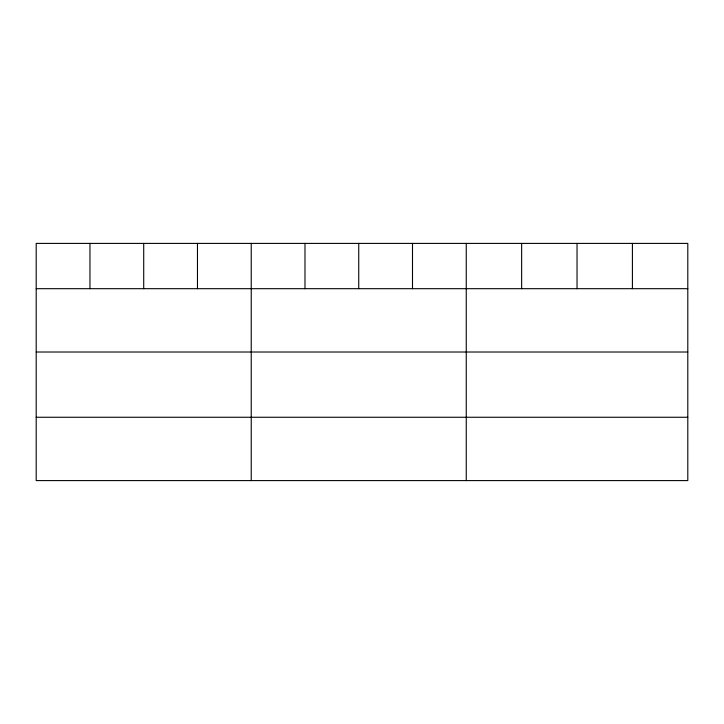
<?xml version="1.0" encoding="UTF-8"?>
<svg xmlns="http://www.w3.org/2000/svg" width="724" height="724" viewBox="0 0 724 724"><rect width="100%" height="100%" fill="white"/><g stroke="black" fill="none" stroke-linecap="round" stroke-linejoin="round"><path stroke-width="1.09" d="M687.8 288.686L687.8 480.591L36.2 480.591L36.2 243.409L687.8 243.409L687.8 288.686L36.2 288.686M36.2 352.018L687.8 352.018M36.2 417.259L687.8 417.259M632.414 243.409L632.414 288.686M577.028 243.409L577.028 288.686M521.642 243.409L521.642 288.686M466.256 243.409L466.256 480.591M412.499 243.409L412.499 288.686M358.742 243.409L358.742 288.686M304.985 243.409L304.985 288.686M251.228 243.409L251.228 480.591M197.471 243.409L197.471 288.686M143.714 243.409L143.714 288.686M89.957 243.409L89.957 288.686"/></g></svg>
